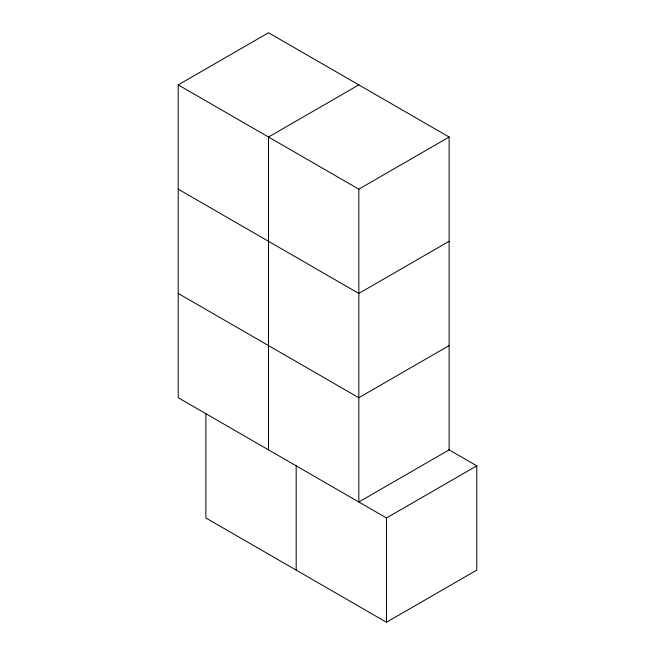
<?xml version="1.0" encoding="UTF-8"?>
<svg xmlns="http://www.w3.org/2000/svg" width="655" height="655" viewBox="0 0 655 655"><rect width="100%" height="100%" fill="white"/><g stroke="black" fill="none" stroke-linecap="round" stroke-linejoin="round"><path stroke-width="0.98" d="M178.209 84.888L268.517 32.75L449.125 137.026L449.125 449.862L358.825 502L358.825 189.164L178.209 84.888L178.209 397.724L386.483 517.974L476.791 465.836L476.791 570.112L386.483 622.25L205.875 517.974L205.875 413.698M358.825 84.888L268.517 137.026L268.517 449.862M358.825 189.164L449.125 137.026M449.125 241.302L358.825 293.44L178.209 189.164M449.125 345.586L358.825 397.724L178.209 293.448M448.462 449.477L476.791 465.836M386.483 517.974L386.483 622.25M296.175 465.836L296.175 570.112"/></g></svg>
